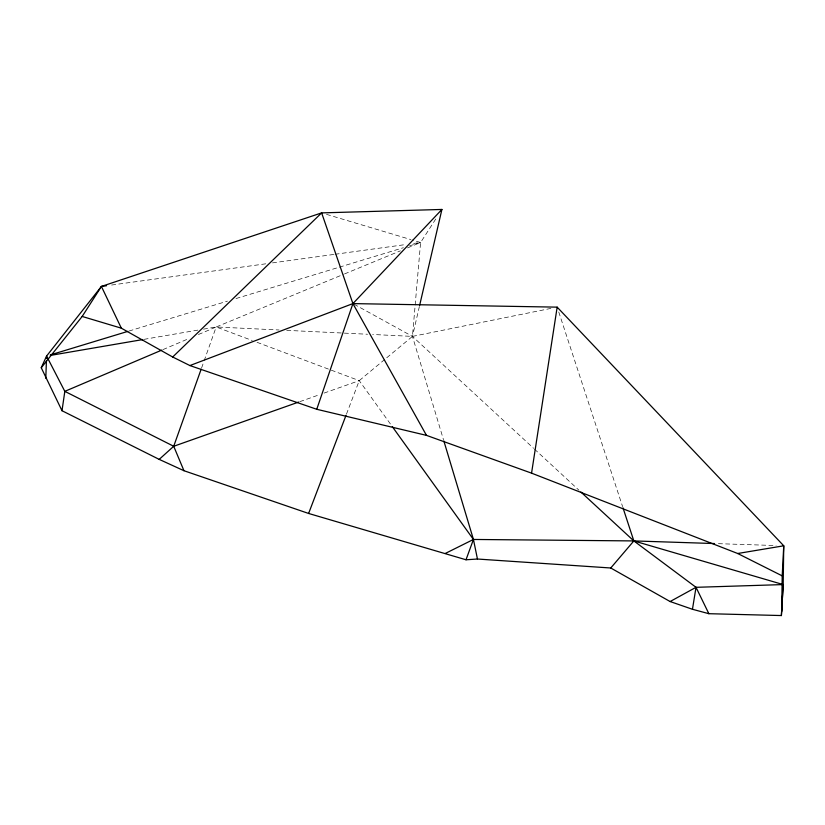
<?xml version="1.0" encoding="UTF-8"?>
<svg xmlns="http://www.w3.org/2000/svg" width="825" height="825" viewBox="0 0 825 825"><rect width="100%" height="100%" fill="white"/><g stroke="black" fill="none" stroke-linecap="round" stroke-linejoin="round"><path stroke-width="0.62" stroke-dasharray="4.12 3.09" d="M419.378 306.518L412.448 336.394L443.499 439.766M201.599 367.95L203.744 361.917M204.167 360.721L216.181 326.978L343.344 274.426M346.469 414.14L359.246 380.645L384.863 359.339M435.724 219.048L420.595 242.498L412.448 336.394L385.842 358.514M162.968 349.604L188.977 338.539M198.443 334.517L216.181 326.978L279.036 329.99M344.53 273.931L400.383 250.852M407.519 247.902L420.595 242.498L412.036 239.941M299.826 401.662L319.223 394.793M324.081 393.082L359.246 380.645L390.792 424.524M129.02 331.031L227.442 301.146M236.053 298.537L338.168 267.527M339.395 267.156L403.363 247.727M409.52 245.86L420.595 242.498L412.933 243.55M550.873 308.416L412.448 336.394L372.683 334.486M144.035 339.343L198.454 330.01M203.517 329.144L216.181 326.978L252.244 340.508M111.633 285.027L267.393 263.587M272.498 262.886L333.774 254.451M335.053 254.275L405.271 244.602M718.41 543.675L776.067 545.552M286.729 330.361L367.548 334.238M326.525 214.356L410.819 239.57M257.049 342.313L359.246 380.645M354.038 304.219L412.448 336.394L533.558 448.274M534.497 449.151L578.964 490.225M558.773 312.036L622.607 506.653"/><path stroke-width="1.24" d="M781.388 615.553L783.183 584.574L783.75 545.799L557.164 307.147L352.914 303.6L189.905 365.558L172.683 357.008L121.337 328.175L82.18 316.46L41.25 367.744L61.999 410.716L159.194 459.381L183.954 470.714L308.612 513.459L466.012 559.773L477.458 559.03L610.758 567.992L670.106 601.538L692.453 609.273L708.871 613.697L781.388 615.553L783.183 584.574L633.847 540.922L473.437 539.457L445.252 553.482M781.688 611.459L782.213 575.871L783.75 545.799L737.694 553.503L531.558 473.148L426.484 435.373L316.748 409.282L189.905 365.558M45.798 378.324L46.406 361.01M46.499 358.535L46.582 356.06L101.413 286.44L321.637 212.891L441.911 209.447L419.667 305.281M61.999 410.716L64.824 391.349L46.582 356.06L41.25 367.744M531.558 473.148L557.164 307.147M692.453 609.273L696.022 587.317L633.847 540.922L580.862 491.978M316.748 409.282L352.914 303.6L441.911 209.447M159.194 459.381L173.714 446.273L201.166 369.157M466.012 559.773L473.437 539.457L443.86 441.004M308.612 513.459L346.015 415.336M82.18 316.46L101.413 286.44L106.528 285.739M610.758 567.992L633.847 540.922L714.563 543.551M172.683 357.008L321.637 212.891L352.914 303.6L426.484 435.373M670.106 601.538L696.022 587.317L783.183 584.574M161.782 350.109L64.824 391.349L173.714 446.273L183.954 470.714M173.714 446.273L298.609 402.084M50.273 354.936L127.782 331.403M50.387 355.41L142.777 339.57M737.694 553.503L782.213 575.871M392.298 426.618L473.437 539.457L477.458 559.03M696.022 587.317L708.871 613.697M101.413 286.44L121.337 328.175M623.009 507.88L633.847 540.922"/></g></svg>
